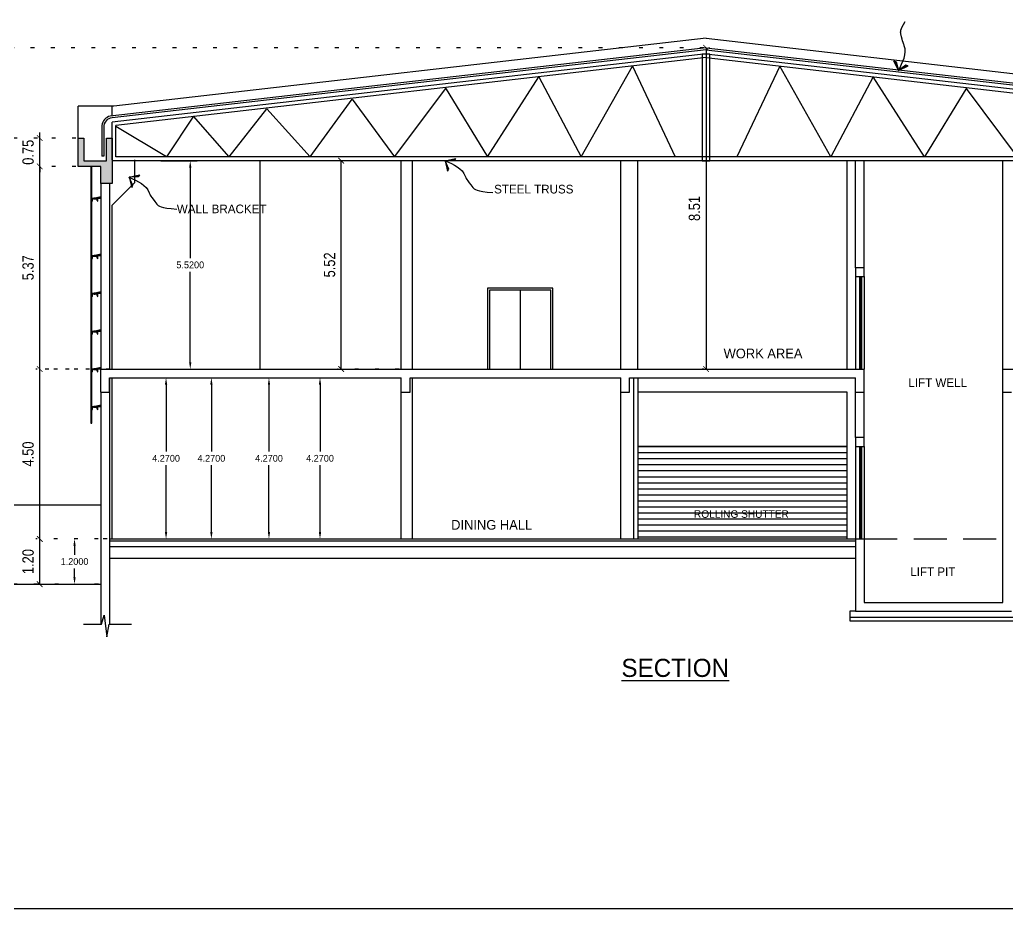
# Model space of a CAD drawing. Header units: metres. Extents: x 1422408 to 2267498, y 3894 to 80428.
# Drawn here: x 2267272.76 to 2267298.93, y 4140.71 to 4164.65 of the extents above; entities that cross this region are included whole.
import ezdxf

# ---------------------------------------------------------------- set-up
doc = ezdxf.new("R2010")
doc.units = ezdxf.units.M
doc.header["$LTSCALE"] = 3.5
doc.header["$MEASUREMENT"] = 0
doc.linetypes.add('DOT2', pattern=[0.125, 0, -0.125])
doc.linetypes.add('HIDDEN', pattern=[0.375, 0.25, -0.125])
doc.layers.get('0').update_dxf_attribs({"linetype": 'CONTINUOUS'})
doc.layers.get('DEFPOINTS').update_dxf_attribs({"linetype": 'CONTINUOUS'})
for name, color, linetype in [('ar', 12, 'CONTINUOUS'), ('BLK_1_FLR_0_AC_ROOM_1', 117, 'CONTINUOUS'), ('BLK_1_FLR_0_REGULAR_ROOM_1', 117, 'CONTINUOUS'), ('BLK_1_FLR_0_REGULAR_ROOM_2', 117, 'CONTINUOUS'), ('BLK_1_FLR_0_REGULAR_ROOM_3', 117, 'CONTINUOUS'), ('BLK_1_FLR_1_REGULAR_ROOM_1', 117, 'CONTINUOUS'), ('BLK_1_HT_OF_BLDG1', 5, 'CONTINUOUS'), ('BLK_1_PLINTH_HEIGHT', 7, 'CONTINUOUS'), ('COL', 2, 'CONTINUOUS'), ('ED', 30, 'CONTINUOUS'), ('ele', 251, 'CONTINUOUS'), ('GD', 12, 'CONTINUOUS'), ('Layer1', 213, 'CONTINUOUS'), ('railing', 14, 'CONTINUOUS'), ('TEXT', 4, 'CONTINUOUS'), ('TITLE', 7, 'CONTINUOUS'), ('WAL', 1, 'CONTINUOUS'), ('WALL', 125, 'CONTINUOUS'), ('WIN', 8, 'CONTINUOUS')]:
    doc.layers.add(name, color=color, linetype=linetype)
doc.styles.add('ID', font='GOTHIC.TTF', dxfattribs={"width": 0.85})
doc.styles.add('S2', font='GOTHIC.TTF')
doc.styles.add('UATEXT', font='GOTHIC.TTF')
doc.styles.add('USA TEXT', font='GOTHIC.TTF')
doc.dimstyles.new('1-100-ED', dxfattribs={"dimtxt": 350, "dimasz": 100, "dimexe": 0.18, "dimexo": 0.0625, "dimgap": 25, "dimtad": 1, "dimdec": 0, "dimzin": 0, "dimdsep": 46, "dimtxsty": 'USA TEXT', "dimblk": 'ARCHTICK', "dimcen": 0.1, "dimclrd": 252, "dimclre": 9, "dimclrt": 3, "dimadec": 0, "dimazin": 0, "dimtfac": 1, "dimtdec": 0, "dimtofl": 0, "dimtmove": 2, "dimatfit": 3, "dimldrblk": 'ARCHTICK', "dimfxl": 0.18, "dimtolj": 1, "dimtzin": 0, "dimarcsym": 0})
doc.dimstyles.new('1-100-ID', dxfattribs={"dimtxt": 0.3, "dimasz": 0.15, "dimexe": 0.1, "dimexo": 0.06, "dimgap": 0.15, "dimtad": 1, "dimzin": 3, "dimdsep": 46, "dimtxsty": 'ID', "dimblk": 'ARCHTICK', "dimcen": 0, "dimclrd": 252, "dimclre": 252, "dimclrt": 3, "dimadec": 0, "dimazin": 0, "dimtfac": 1, "dimtix": 1, "dimtmove": 2, "dimatfit": 3, "dimldrblk": 'OPEN90', "dimfxl": 0, "dimtolj": 1, "dimtzin": 0, "dimarcsym": 0})
doc.dimstyles.get("Standard").update_dxf_attribs({"dimtxt": 0.18, "dimasz": 0.18, "dimexe": 0.18, "dimexo": 0.0625, "dimgap": 0.09, "dimtad": 0, "dimtih": 1, "dimtoh": 1, "dimdec": 4, "dimzin": 0, "dimdsep": 46, "dimtxsty": 'Standard', "dimcen": 0.09, "dimadec": 0, "dimazin": 0, "dimtfac": 1, "dimtdec": 4, "dimtofl": 0, "dimtmove": 0, "dimatfit": 3, "dimfxl": 1, "dimtolj": 1, "dimtzin": 0, "dimarcsym": 0})

# ---------------------------------------------------------------- blocks, each defined once
blk = doc.blocks.new('*D326')
at = {"layer": 'BLK_1_FLR_0_REGULAR_ROOM_1', "color": 0, "lineweight": -2, "transparency": 16777216}
for p, q in [((2267275.859, 4155.166), (2267276.821, 4155.166)), ((2267276.641, 4154.986), (2267276.641, 4153.211)), ((2267276.641, 4151.076), (2267276.641, 4152.851)), ((2267275.859, 4150.896), (2267276.821, 4150.896))]:
    blk.add_line(p, q, dxfattribs=at)
at = {"layer": 'BLK_1_FLR_0_REGULAR_ROOM_1', "color": 0, "transparency": 16777216}
for points in [[(2267276.611, 4154.986), (2267276.671, 4154.986), (2267276.641, 4155.166)], [(2267276.611, 4151.076), (2267276.671, 4151.076), (2267276.641, 4150.896)]]:
    blk.add_solid(points, dxfattribs=at)
at = {"layer": 'DEFPOINTS', "color": 0, "transparency": 16777216}
for p in [(2267275.796, 4155.166), (2267275.796, 4150.896), (2267276.641, 4150.896)]:
    blk.add_point(p, dxfattribs=at)
at = {"layer": 'BLK_1_FLR_0_REGULAR_ROOM_1', "color": 0, "transparency": 16777216, "insert": (2267276.641, 4153.031), "char_height": 0.18, "attachment_point": 5}
blk.add_mtext('\\A1;4.2700', dxfattribs=at)
blk = doc.blocks.new('*D327')
at = {"layer": 'BLK_1_FLR_0_REGULAR_ROOM_2', "color": 0, "lineweight": -2, "transparency": 16777216}
for p, q in [((2267277.059, 4155.166), (2267278.022, 4155.166)), ((2267277.842, 4154.986), (2267277.842, 4153.211)), ((2267277.842, 4151.076), (2267277.842, 4152.851)), ((2267277.059, 4150.896), (2267278.022, 4150.896))]:
    blk.add_line(p, q, dxfattribs=at)
at = {"layer": 'BLK_1_FLR_0_REGULAR_ROOM_2', "color": 0, "transparency": 16777216}
for points in [[(2267277.812, 4154.986), (2267277.872, 4154.986), (2267277.842, 4155.166)], [(2267277.812, 4151.076), (2267277.872, 4151.076), (2267277.842, 4150.896)]]:
    blk.add_solid(points, dxfattribs=at)
at = {"layer": 'DEFPOINTS', "color": 0, "transparency": 16777216}
for p in [(2267276.997, 4155.166), (2267276.997, 4150.896), (2267277.842, 4150.896)]:
    blk.add_point(p, dxfattribs=at)
at = {"layer": 'BLK_1_FLR_0_REGULAR_ROOM_2', "color": 0, "transparency": 16777216, "insert": (2267277.842, 4153.031), "char_height": 0.18, "attachment_point": 5}
blk.add_mtext('\\A1;4.2700', dxfattribs=at)
blk = doc.blocks.new('*D330')
at = {"layer": 'BLK_1_FLR_0_REGULAR_ROOM_3', "color": 0, "lineweight": -2, "ltscale": 400, "transparency": 16777216}
for p, q in [((2267278.586, 4155.166), (2267279.548, 4155.166)), ((2267279.368, 4154.986), (2267279.368, 4153.211)), ((2267279.368, 4151.076), (2267279.368, 4152.851)), ((2267278.586, 4150.896), (2267279.548, 4150.896))]:
    blk.add_line(p, q, dxfattribs=at)
at = {"layer": 'BLK_1_FLR_0_REGULAR_ROOM_3', "color": 0, "ltscale": 400, "transparency": 16777216}
for points in [[(2267279.338, 4154.986), (2267279.398, 4154.986), (2267279.368, 4155.166)], [(2267279.338, 4151.076), (2267279.398, 4151.076), (2267279.368, 4150.896)]]:
    blk.add_solid(points, dxfattribs=at)
at = {"layer": 'DEFPOINTS', "color": 0, "ltscale": 400, "transparency": 16777216}
for p in [(2267278.523, 4155.166), (2267278.523, 4150.896), (2267279.368, 4150.896)]:
    blk.add_point(p, dxfattribs=at)
at = {"layer": 'BLK_1_FLR_0_REGULAR_ROOM_3', "color": 0, "ltscale": 400, "transparency": 16777216, "insert": (2267279.368, 4153.031), "char_height": 0.18, "attachment_point": 5}
blk.add_mtext('\\A1;4.2700', dxfattribs=at)
blk = doc.blocks.new('*D331')
at = {"layer": 'BLK_1_FLR_0_AC_ROOM_1', "color": 0, "lineweight": -2, "transparency": 16777216}
for p, q in [((2267279.938, 4155.166), (2267280.9, 4155.166)), ((2267280.72, 4154.986), (2267280.72, 4153.211)), ((2267280.72, 4151.076), (2267280.72, 4152.851)), ((2267279.938, 4150.896), (2267280.9, 4150.896))]:
    blk.add_line(p, q, dxfattribs=at)
at = {"layer": 'BLK_1_FLR_0_AC_ROOM_1', "color": 0, "transparency": 16777216}
for points in [[(2267280.69, 4154.986), (2267280.75, 4154.986), (2267280.72, 4155.166)], [(2267280.69, 4151.076), (2267280.75, 4151.076), (2267280.72, 4150.896)]]:
    blk.add_solid(points, dxfattribs=at)
at = {"layer": 'DEFPOINTS', "color": 0, "transparency": 16777216}
for p in [(2267279.875, 4155.166), (2267279.875, 4150.896), (2267280.72, 4150.896)]:
    blk.add_point(p, dxfattribs=at)
at = {"layer": 'BLK_1_FLR_0_AC_ROOM_1', "color": 0, "transparency": 16777216, "insert": (2267280.72, 4153.031), "char_height": 0.18, "attachment_point": 5}
blk.add_mtext('\\A1;4.2700', dxfattribs=at)
blk = doc.blocks.new('_ArchTick')
at = {"color": 0, "linetype": 'ByBlock', "const_width": 0.15}
blk.add_lwpolyline([(-0.5, -0.5), (0.5, 0.5)], dxfattribs=at)
blk = doc.blocks.new('*D596')
at = {"layer": 'DEFPOINTS', "color": 0, "transparency": 16777216}
for p in [(2267273.294, 4150.896), (2267274.901, 4150.896), (2267273.852, 4149.696)]:
    blk.add_point(p, dxfattribs=at)
at = {"layer": 'ED', "color": 252, "linetype": 'DOT2', "lineweight": -2, "transparency": 16777216}
for p, q in [((2267274.841, 4150.896), (2267273.194, 4150.896)), ((2267273.792, 4149.696), (2267273.194, 4149.696))]:
    blk.add_line(p, q, dxfattribs=at)
at = {"layer": 'ED', "color": 252, "lineweight": -2, "transparency": 16777216}
blk.add_line((2267273.294, 4149.696), (2267273.294, 4150.896), dxfattribs=at)
at = {"layer": 'ED', "color": 252, "lineweight": -2, "transparency": 16777216, "xscale": 0.15, "yscale": 0.15, "zscale": 0.15}
for p, rotation in [((2267273.294, 4150.896), 90), ((2267273.294, 4149.696), 270)]:
    blk.add_blockref('_ArchTick', p, dxfattribs=dict(at, rotation=rotation))
at = {"layer": 'ED', "color": 3, "transparency": 16777216, "insert": (2267272.986, 4150.296), "char_height": 0.3, "attachment_point": 5, "rotation": 90, "style": 'ID'}
blk.add_mtext('\\A1;1.20', dxfattribs=at)
blk = doc.blocks.new('_Open90')
at = {"color": 0, "linetype": 'ByBlock', "lineweight": -2}
for p, q in [((0, 0), (-1, 0)), ((-0.5, 0.5), (0, 0)), ((0, 0), (-0.5, -0.5))]:
    blk.add_line(p, q, dxfattribs=at)
blk = doc.blocks.new('*D598')
at = {"layer": 'DEFPOINTS', "color": 0, "transparency": 16777216}
for p in [(2267273.294, 4155.396), (2267274.901, 4155.396), (2267274.901, 4150.896)]:
    blk.add_point(p, dxfattribs=at)
at = {"layer": 'ED', "color": 252, "linetype": 'DOT2', "lineweight": -2, "transparency": 16777216}
for p, q in [((2267274.841, 4155.396), (2267273.194, 4155.396)), ((2267274.841, 4150.896), (2267273.194, 4150.896))]:
    blk.add_line(p, q, dxfattribs=at)
at = {"layer": 'ED', "color": 252, "lineweight": -2, "transparency": 16777216}
blk.add_line((2267273.294, 4150.896), (2267273.294, 4155.396), dxfattribs=at)
at = {"layer": 'ED', "color": 252, "lineweight": -2, "transparency": 16777216, "xscale": 0.15, "yscale": 0.15, "zscale": 0.15}
for p, rotation in [((2267273.294, 4155.396), 90), ((2267273.294, 4150.896), 270)]:
    blk.add_blockref('_ArchTick', p, dxfattribs=dict(at, rotation=rotation))
at = {"layer": 'ED', "color": 3, "transparency": 16777216, "insert": (2267272.986, 4153.146), "char_height": 0.3, "attachment_point": 5, "rotation": 90, "style": 'ID'}
blk.add_mtext('\\A1;4.50', dxfattribs=at)
blk = doc.blocks.new('ar')
at = {"layer": 'ar'}
for points in [[(-239, 355), (-350, 356), (0, 0)], [(356, 350), (245, 351), (0, 0)]]:
    blk.add_hatch(color=205, dxfattribs=at).paths.add_polyline_path(points)
at = {"layer": 'ar', "color": 205}
for p, q in [((0, 0), (-350, 356)), ((-350, 356), (-239, 355)), ((-239, 355), (0, 0)), ((245, 351), (0, 0)), ((0, 0), (356, 350)), ((356, 350), (245, 351))]:
    blk.add_line(p, q, dxfattribs=at)
blk = doc.blocks.new('*D629')
at = {"layer": 'DEFPOINTS', "color": 0, "transparency": 16777216}
for p in [(2267281.282, 4160.916), (2267282.875, 4160.916), (2267282.875, 4155.396)]:
    blk.add_point(p, dxfattribs=at)
at = {"layer": 'ED', "color": 252, "linetype": 'DOT2', "lineweight": -2, "transparency": 16777216}
for p, q in [((2267282.815, 4160.916), (2267281.182, 4160.916)), ((2267282.815, 4155.396), (2267281.182, 4155.396))]:
    blk.add_line(p, q, dxfattribs=at)
at = {"layer": 'ED', "color": 252, "lineweight": -2, "transparency": 16777216}
blk.add_line((2267281.282, 4155.396), (2267281.282, 4160.916), dxfattribs=at)
at = {"layer": 'ED', "color": 252, "lineweight": -2, "transparency": 16777216, "xscale": 0.15, "yscale": 0.15, "zscale": 0.15}
for p, rotation in [((2267281.282, 4160.916), 90), ((2267281.282, 4155.396), 270)]:
    blk.add_blockref('_ArchTick', p, dxfattribs=dict(at, rotation=rotation))
at = {"layer": 'ED', "color": 3, "transparency": 16777216, "insert": (2267280.974, 4158.156), "char_height": 0.3, "attachment_point": 5, "rotation": 90, "style": 'ID'}
blk.add_mtext('\\A1;5.52', dxfattribs=at)
blk = doc.blocks.new('*D630')
at = {"layer": 'DEFPOINTS', "color": 0, "transparency": 16777216}
for p in [(2267290.95, 4163.909), (2267290.95, 4155.396), (2267290.951, 4155.396)]:
    blk.add_point(p, dxfattribs=at)
at = {"layer": 'ED', "color": 252, "lineweight": -2, "transparency": 16777216}
blk.add_line((2267290.95, 4163.909), (2267290.95, 4155.396), dxfattribs=at)
at = {"layer": 'ED', "color": 252, "linetype": 'DOT2', "lineweight": -2, "transparency": 16777216}
for p, q in [((2267291.01, 4163.909), (2267291.05, 4163.909)), ((2267290.891, 4155.396), (2267290.85, 4155.396))]:
    blk.add_line(p, q, dxfattribs=at)
at = {"layer": 'ED', "color": 252, "lineweight": -2, "transparency": 16777216, "xscale": 0.15, "yscale": 0.15, "zscale": 0.15}
for p, rotation in [((2267290.95, 4163.909), 90), ((2267290.95, 4155.396), 270)]:
    blk.add_blockref('_ArchTick', p, dxfattribs=dict(at, rotation=rotation))
at = {"layer": 'ED', "color": 3, "transparency": 16777216, "insert": (2267290.642, 4159.652), "char_height": 0.3, "attachment_point": 5, "rotation": 90, "style": 'ID'}
blk.add_mtext('\\A1;8.51', dxfattribs=at)
blk = doc.blocks.new('*D623')
at = {"layer": 'DEFPOINTS', "color": 0, "transparency": 16777216}
for p in [(2267273.294, 4160.766), (2267274.31, 4160.766), (2267275.21, 4155.396)]:
    blk.add_point(p, dxfattribs=at)
at = {"layer": 'ED', "color": 252, "linetype": 'DOT2', "lineweight": -2, "transparency": 16777216}
for p, q in [((2267274.25, 4160.766), (2267273.194, 4160.766)), ((2267275.15, 4155.396), (2267273.194, 4155.396))]:
    blk.add_line(p, q, dxfattribs=at)
at = {"layer": 'ED', "color": 252, "lineweight": -2, "transparency": 16777216}
blk.add_line((2267273.294, 4155.396), (2267273.294, 4160.766), dxfattribs=at)
at = {"layer": 'ED', "color": 252, "lineweight": -2, "transparency": 16777216, "xscale": 0.15, "yscale": 0.15, "zscale": 0.15}
for p, rotation in [((2267273.294, 4160.766), 90), ((2267273.294, 4155.396), 270)]:
    blk.add_blockref('_ArchTick', p, dxfattribs=dict(at, rotation=rotation))
at = {"layer": 'ED', "color": 3, "transparency": 16777216, "insert": (2267272.986, 4158.081), "char_height": 0.3, "attachment_point": 5, "rotation": 90, "style": 'ID'}
blk.add_mtext('\\A1;5.37', dxfattribs=at)
blk = doc.blocks.new('*D624')
at = {"layer": 'DEFPOINTS', "color": 0, "transparency": 16777216}
for p in [(2267273.294, 4161.516), (2267274.31, 4161.516), (2267274.31, 4160.766)]:
    blk.add_point(p, dxfattribs=at)
at = {"layer": 'ED', "color": 252, "lineweight": -2, "transparency": 16777216}
for p, q in [((2267273.294, 4161.516), (2267273.294, 4161.666)), ((2267273.294, 4160.766), (2267273.294, 4161.516)), ((2267273.294, 4160.766), (2267273.294, 4160.616))]:
    blk.add_line(p, q, dxfattribs=at)
at = {"layer": 'ED', "color": 252, "linetype": 'DOT2', "lineweight": -2, "transparency": 16777216}
for p, q in [((2267274.25, 4161.516), (2267273.194, 4161.516)), ((2267274.25, 4160.766), (2267273.194, 4160.766))]:
    blk.add_line(p, q, dxfattribs=at)
at = {"layer": 'ED', "color": 252, "lineweight": -2, "transparency": 16777216, "xscale": 0.15, "yscale": 0.15, "zscale": 0.15}
for p, rotation in [((2267273.294, 4161.516), 270), ((2267273.294, 4160.766), 90)]:
    blk.add_blockref('_ArchTick', p, dxfattribs=dict(at, rotation=rotation))
at = {"layer": 'ED', "color": 3, "transparency": 16777216, "insert": (2267272.986, 4161.141), "char_height": 0.3, "attachment_point": 5, "rotation": 90, "style": 'ID'}
blk.add_mtext('\\A1;0.75', dxfattribs=at)
blk = doc.blocks.new('*D625')
at = {"layer": 'DEFPOINTS', "color": 0, "transparency": 16777216}
for p in [(2267272.133, 4161.516), (2267273.294, 4161.516), (2267273.294, 4149.696)]:
    blk.add_point(p, dxfattribs=at)
at = {"layer": 'ED', "color": 252, "linetype": 'DOT2', "lineweight": -2, "transparency": 16777216}
for p, q in [((2267273.234, 4161.516), (2267272.033, 4161.516)), ((2267273.234, 4149.696), (2267272.033, 4149.696))]:
    blk.add_line(p, q, dxfattribs=at)
at = {"layer": 'ED', "color": 252, "lineweight": -2, "transparency": 16777216}
blk.add_line((2267272.133, 4149.696), (2267272.133, 4161.516), dxfattribs=at)
at = {"layer": 'ED', "color": 252, "lineweight": -2, "transparency": 16777216, "xscale": 0.15, "yscale": 0.15, "zscale": 0.15}
for p, rotation in [((2267272.133, 4161.516), 90), ((2267272.133, 4149.696), 270)]:
    blk.add_blockref('_ArchTick', p, dxfattribs=dict(at, rotation=rotation))
at = {"layer": 'ED', "color": 3, "transparency": 16777216, "insert": (2267271.825, 4155.606), "char_height": 0.3, "attachment_point": 5, "rotation": 90, "style": 'ID'}
blk.add_mtext('\\A1;11.82', dxfattribs=at)
blk = doc.blocks.new('*D639')
at = {"layer": 'DEFPOINTS', "color": 0, "transparency": 16777216}
for p in [(2267270.868, 4163.909), (2267290.95, 4163.909), (2267272.133, 4149.696)]:
    blk.add_point(p, dxfattribs=at)
at = {"layer": 'ED', "color": 252, "linetype": 'DOT2', "lineweight": -2, "transparency": 16777216}
for p, q in [((2267290.89, 4163.909), (2267270.768, 4163.909)), ((2267272.073, 4149.696), (2267270.768, 4149.696))]:
    blk.add_line(p, q, dxfattribs=at)
at = {"layer": 'ED', "color": 252, "lineweight": -2, "transparency": 16777216}
blk.add_line((2267270.868, 4149.696), (2267270.868, 4163.909), dxfattribs=at)
at = {"layer": 'ED', "color": 252, "lineweight": -2, "transparency": 16777216, "xscale": 0.15, "yscale": 0.15, "zscale": 0.15}
for p, rotation in [((2267270.868, 4163.909), 90), ((2267270.868, 4149.696), 270)]:
    blk.add_blockref('_ArchTick', p, dxfattribs=dict(at, rotation=rotation))
at = {"layer": 'ED', "color": 3, "transparency": 16777216, "insert": (2267270.562, 4156.802), "char_height": 0.3, "attachment_point": 5, "rotation": 90, "style": 'ID'}
blk.add_mtext('\\A1;14.21', dxfattribs=at)
blk = doc.blocks.new('*D640')
at = {"layer": 'BLK_1_HT_OF_BLDG1', "color": 0, "linetype": 'DOT2', "lineweight": -2, "ltscale": 400, "transparency": 16777216}
for p, q in [((2267290.887, 4163.909), (2267269.692, 4163.909)), ((2267274.847, 4149.696), (2267269.692, 4149.696))]:
    blk.add_line(p, q, dxfattribs=at)
at = {"layer": 'BLK_1_HT_OF_BLDG1', "color": 0, "linetype": 'Continuous', "lineweight": -2, "ltscale": 400, "transparency": 16777216}
for p, q in [((2267269.872, 4163.729), (2267269.872, 4156.982)), ((2267269.872, 4149.876), (2267269.872, 4156.622))]:
    blk.add_line(p, q, dxfattribs=at)
at = {"layer": 'BLK_1_HT_OF_BLDG1', "color": 0, "ltscale": 400, "transparency": 16777216}
for points in [[(2267269.842, 4163.729), (2267269.902, 4163.729), (2267269.872, 4163.909)], [(2267269.842, 4149.876), (2267269.902, 4149.876), (2267269.872, 4149.696)]]:
    blk.add_solid(points, dxfattribs=at)
at = {"layer": 'DEFPOINTS', "color": 0, "ltscale": 400, "transparency": 16777216}
for p in [(2267269.872, 4163.909), (2267290.95, 4163.909), (2267274.91, 4149.696)]:
    blk.add_point(p, dxfattribs=at)
at = {"layer": 'BLK_1_HT_OF_BLDG1', "color": 0, "ltscale": 400, "transparency": 16777216, "insert": (2267269.872, 4156.802), "char_height": 0.18, "attachment_point": 5}
blk.add_mtext('\\A1;14.2128', dxfattribs=at)
blk = doc.blocks.new('*D641')
at = {"layer": 'BLK_1_PLINTH_HEIGHT', "color": 0, "linetype": 'DOT2', "lineweight": -2, "ltscale": 400, "transparency": 16777216}
for p, q in [((2267275.077, 4150.896), (2267274.036, 4150.896)), ((2267274.847, 4149.696), (2267274.036, 4149.696))]:
    blk.add_line(p, q, dxfattribs=at)
at = {"layer": 'BLK_1_PLINTH_HEIGHT', "color": 0, "linetype": 'Continuous', "lineweight": -2, "ltscale": 400, "transparency": 16777216}
for p, q in [((2267274.216, 4150.716), (2267274.216, 4150.476)), ((2267274.216, 4149.876), (2267274.216, 4150.116))]:
    blk.add_line(p, q, dxfattribs=at)
at = {"layer": 'BLK_1_PLINTH_HEIGHT', "color": 0, "ltscale": 400, "transparency": 16777216}
for points in [[(2267274.186, 4150.716), (2267274.246, 4150.716), (2267274.216, 4150.896)], [(2267274.186, 4149.876), (2267274.246, 4149.876), (2267274.216, 4149.696)]]:
    blk.add_solid(points, dxfattribs=at)
at = {"layer": 'DEFPOINTS', "color": 0, "ltscale": 400, "transparency": 16777216}
for p in [(2267274.216, 4150.896), (2267275.14, 4150.896), (2267274.91, 4149.696)]:
    blk.add_point(p, dxfattribs=at)
at = {"layer": 'BLK_1_PLINTH_HEIGHT', "color": 0, "ltscale": 400, "transparency": 16777216, "insert": (2267274.216, 4150.296), "char_height": 0.18, "attachment_point": 5}
blk.add_mtext('\\A1;1.2000', dxfattribs=at)
blk = doc.blocks.new('*D652')
at = {"layer": 'BLK_1_FLR_1_REGULAR_ROOM_1', "color": 0, "lineweight": -2, "transparency": 16777216}
for p, q in [((2267276.5, 4160.916), (2267277.462, 4160.916)), ((2267277.282, 4160.736), (2267277.282, 4158.336)), ((2267277.282, 4155.576), (2267277.282, 4157.976)), ((2267276.5, 4155.396), (2267277.462, 4155.396))]:
    blk.add_line(p, q, dxfattribs=at)
at = {"layer": 'BLK_1_FLR_1_REGULAR_ROOM_1', "color": 0, "transparency": 16777216}
for points in [[(2267277.252, 4160.736), (2267277.312, 4160.736), (2267277.282, 4160.916)], [(2267277.252, 4155.576), (2267277.312, 4155.576), (2267277.282, 4155.396)]]:
    blk.add_solid(points, dxfattribs=at)
at = {"layer": 'DEFPOINTS', "color": 0, "transparency": 16777216}
for p in [(2267276.438, 4160.916), (2267276.438, 4155.396), (2267277.282, 4155.396)]:
    blk.add_point(p, dxfattribs=at)
at = {"layer": 'BLK_1_FLR_1_REGULAR_ROOM_1', "color": 0, "transparency": 16777216, "insert": (2267277.282, 4158.156), "char_height": 0.18, "attachment_point": 5}
blk.add_mtext('\\A1;5.5200', dxfattribs=at)

msp = doc.modelspace()

# ---------------------------------------------------------------- hatches: boundary and pattern name
for points in [[(2267274.7458, 4159.89843), (2267274.74557, 4159.92841), (2267274.76357, 4159.92841), (2267274.7638, 4159.89843)], [(2267274.7458, 4158.37843), (2267274.74557, 4158.40841), (2267274.76357, 4158.40841), (2267274.7638, 4158.37843)], [(2267274.7458, 4157.37843), (2267274.74557, 4157.40841), (2267274.76357, 4157.40841), (2267274.7638, 4157.37843)], [(2267274.7458, 4156.37843), (2267274.74557, 4156.40841), (2267274.76357, 4156.40841), (2267274.7638, 4156.37843)], [(2267274.7458, 4155.37843), (2267274.74557, 4155.40841), (2267274.76357, 4155.40841), (2267274.7638, 4155.37843)], [(2267274.7458, 4154.37843), (2267274.74557, 4154.40841), (2267274.76357, 4154.40841), (2267274.7638, 4154.37843)]]:
    msp.add_hatch(color=3).paths.add_polyline_path(points)
at = {"layer": 'ED'}
msp.add_hatch(color=254, dxfattribs=at).paths.add_polyline_path([(2267275.20977, 4160.91592), (2267275.20977, 4161.51592), (2267275.05977, 4161.51592), (2267275.05977, 4160.91592), (2267274.45977, 4160.91592), (2267274.45977, 4161.51592), (2267274.30977, 4161.51592), (2267274.30977, 4160.76592), (2267274.90977, 4160.76592), (2267274.90977, 4160.31592), (2267275.20977, 4160.31592), (2267275.20977, 4160.5584)])
h = msp.add_hatch(dxfattribs=at)
h.set_pattern_fill('ANSI31', color=250, scale=1.277778, angle=135, style=0)
h.set_pattern_definition([(180, (2210582.76777, 21349.19814), (0, -0.1597222222), [])])
h.paths.add_polyline_path([(2267294.68977, 4153.34925), (2267289.13977, 4153.34925), (2267289.13977, 4150.89592), (2267294.68977, 4150.89592)])

# ---------------------------------------------------------------- linework, layer by layer
at = {"color": 4}
for p, q in [((2267274.67977, 4159.91592), (2267274.90977, 4159.96781)), ((2267274.90977, 4159.91592), (2267274.67977, 4159.91592)), ((2267274.72465, 4159.92092), (2267274.90477, 4159.96155)), ((2267274.90477, 4159.92092), (2267274.72465, 4159.92092)), ((2267274.7459, 4159.89195), (2267274.74552, 4159.93463)), ((2267274.76392, 4159.89041), (2267274.7635, 4159.93667)), ((2267274.90477, 4159.96155), (2267274.90477, 4159.92092)), ((2267274.90977, 4159.96781), (2267274.90977, 4159.91592)), ((2267274.67977, 4158.39592), (2267274.90977, 4158.44781)), ((2267274.72465, 4158.40092), (2267274.90477, 4158.44155)), ((2267274.90477, 4158.40092), (2267274.72465, 4158.40092)), ((2267274.7459, 4158.37195), (2267274.74552, 4158.41463)), ((2267274.76392, 4158.37041), (2267274.7635, 4158.41667)), ((2267274.90477, 4158.44155), (2267274.90477, 4158.40092)), ((2267274.90977, 4158.44781), (2267274.90977, 4158.39592)), ((2267274.90977, 4158.39592), (2267274.67977, 4158.39592)), ((2267274.67977, 4157.39592), (2267274.90977, 4157.44781)), ((2267274.90977, 4157.39592), (2267274.67977, 4157.39592)), ((2267274.72465, 4157.40092), (2267274.90477, 4157.44155)), ((2267274.90477, 4157.40092), (2267274.72465, 4157.40092)), ((2267274.7459, 4157.37195), (2267274.74552, 4157.41463)), ((2267274.76392, 4157.37041), (2267274.7635, 4157.41667)), ((2267274.90477, 4157.44155), (2267274.90477, 4157.40092)), ((2267274.90977, 4157.44781), (2267274.90977, 4157.39592)), ((2267274.67977, 4156.39592), (2267274.90977, 4156.44781)), ((2267274.90977, 4156.39592), (2267274.67977, 4156.39592)), ((2267274.72465, 4156.40092), (2267274.90477, 4156.44155)), ((2267274.90477, 4156.40092), (2267274.72465, 4156.40092)), ((2267274.7459, 4156.37195), (2267274.74552, 4156.41463)), ((2267274.76392, 4156.37041), (2267274.7635, 4156.41667)), ((2267274.90477, 4156.44155), (2267274.90477, 4156.40092)), ((2267274.90977, 4156.44781), (2267274.90977, 4156.39592)), ((2267274.67977, 4155.39592), (2267274.90977, 4155.44781)), ((2267274.90977, 4155.39592), (2267274.67977, 4155.39592)), ((2267274.72465, 4155.40092), (2267274.90477, 4155.44155)), ((2267274.90477, 4155.40092), (2267274.72465, 4155.40092)), ((2267274.7459, 4155.37195), (2267274.74552, 4155.41463)), ((2267274.76392, 4155.37041), (2267274.7635, 4155.41667)), ((2267274.90477, 4155.44155), (2267274.90477, 4155.40092)), ((2267274.90977, 4155.44781), (2267274.90977, 4155.39592)), ((2267274.67977, 4154.39592), (2267274.90977, 4154.44781)), ((2267274.90977, 4154.39592), (2267274.67977, 4154.39592)), ((2267274.72465, 4154.40092), (2267274.90477, 4154.44155)), ((2267274.90477, 4154.40092), (2267274.72465, 4154.40092)), ((2267274.7459, 4154.37195), (2267274.74552, 4154.41463)), ((2267274.76392, 4154.37041), (2267274.7635, 4154.41667)), ((2267274.90477, 4154.44155), (2267274.90477, 4154.40092)), ((2267274.90977, 4154.44781), (2267274.90977, 4154.39592))]:
    msp.add_line(p, q, dxfattribs=at)
at = {"color": 1}
for p, q in [((2267274.75495, 4159.88721), (2267274.75446, 4159.94135)), ((2267274.75495, 4158.36721), (2267274.75446, 4158.42135)), ((2267274.75495, 4157.36721), (2267274.75446, 4157.42135)), ((2267274.75495, 4156.36721), (2267274.75446, 4156.42135)), ((2267274.75495, 4155.36721), (2267274.75446, 4155.42135)), ((2267274.75495, 4154.36721), (2267274.75446, 4154.42135))]:
    msp.add_line(p, q, dxfattribs=at)
at = {"color": 4}
msp.add_lwpolyline([(2267274.64449, 4160.76592), (2267274.64449, 4153.96259), (2267274.67449, 4153.96259), (2267274.67449, 4160.76592)], dxfattribs=at)
at = {"color": 3}
for points in [[(2267274.7458, 4159.89843), (2267274.74557, 4159.92841), (2267274.76357, 4159.92841), (2267274.7638, 4159.89843)], [(2267274.7458, 4158.37843), (2267274.74557, 4158.40841), (2267274.76357, 4158.40841), (2267274.7638, 4158.37843)], [(2267274.7458, 4157.37843), (2267274.74557, 4157.40841), (2267274.76357, 4157.40841), (2267274.7638, 4157.37843)], [(2267274.7458, 4156.37843), (2267274.74557, 4156.40841), (2267274.76357, 4156.40841), (2267274.7638, 4156.37843)], [(2267274.7458, 4155.37843), (2267274.74557, 4155.40841), (2267274.76357, 4155.40841), (2267274.7638, 4155.37843)], [(2267274.7458, 4154.37843), (2267274.74557, 4154.40841), (2267274.76357, 4154.40841), (2267274.7638, 4154.37843)]]:
    msp.add_lwpolyline(points, close=True, dxfattribs=at)
at = {"layer": 'COL'}
for p, q in [((2267274.30977, 4160.76592), (2267274.30977, 4161.51592)), ((2267274.30977, 4161.51592), (2267274.45977, 4161.51592)), ((2267274.45977, 4161.51592), (2267274.45977, 4160.91592)), ((2267275.05977, 4160.91592), (2267275.05977, 4161.51592)), ((2267275.05977, 4161.51592), (2267275.20977, 4161.51592)), ((2267275.20977, 4161.51592), (2267275.20977, 4160.5584)), ((2267274.90977, 4160.76592), (2267274.30977, 4160.76592)), ((2267274.30977, 4160.76592), (2267274.30977, 4160.76592)), ((2267274.45977, 4160.91592), (2267275.05977, 4160.91592)), ((2267274.45977, 4160.76592), (2267274.45977, 4160.7655)), ((2267274.90977, 4160.31592), (2267274.90977, 4160.76592)), ((2267274.90977, 4160.31592), (2267274.90977, 4160.76592)), ((2267275.20977, 4160.91592), (2267275.20977, 4160.31592)), ((2267275.20977, 4160.31592), (2267274.90977, 4160.31592)), ((2267275.20977, 4160.31592), (2267274.90977, 4160.31592)), ((2267274.90977, 4155.39592), (2267295.13977, 4155.39592)), ((2267274.90977, 4154.78259), (2267274.90977, 4155.39592)), ((2267295.13977, 4154.78259), (2267295.13977, 4155.39592)), ((2267298.81431, 4155.39592), (2267320.43977, 4155.39592)), ((2267298.81431, 4154.78259), (2267298.81431, 4155.39592)), ((2267275.13977, 4155.16592), (2267282.87477, 4155.16592)), ((2267275.13977, 4154.78259), (2267275.13977, 4155.16592)), ((2267282.87477, 4154.78259), (2267282.87477, 4155.16592)), ((2267283.10477, 4155.16592), (2267288.68977, 4155.16592)), ((2267283.10477, 4154.78259), (2267283.10477, 4155.16592)), ((2267288.68977, 4154.78259), (2267288.68977, 4155.16592)), ((2267288.91977, 4155.16592), (2267294.90977, 4155.16592)), ((2267288.91977, 4154.78259), (2267288.91977, 4155.16592)), ((2267294.90977, 4154.78259), (2267294.90977, 4155.16592)), ((2267274.90977, 4154.78259), (2267275.13977, 4154.78259)), ((2267282.87477, 4154.78259), (2267283.10477, 4154.78259)), ((2267288.68977, 4154.78259), (2267288.91977, 4154.78259)), ((2267294.90977, 4154.78259), (2267295.13977, 4154.78259)), ((2267298.81431, 4154.78259), (2267299.04431, 4154.78259))]:
    msp.add_line(p, q, dxfattribs=at)
for points in [[(2267294.90977, 4157.84925), (2267295.13977, 4157.84925), (2267295.13977, 4158.07925), (2267294.90977, 4158.07925)], [(2267294.90977, 4153.34925), (2267295.13977, 4153.34925), (2267295.13977, 4153.57925), (2267294.90977, 4153.57925)]]:
    msp.add_lwpolyline(points, close=True, dxfattribs=at)
at = {"layer": 'ED', "color": 252}
msp.add_line((2267294.68977, 4153.34925), (2267289.13977, 4153.34925), dxfattribs=at)
at = {"layer": 'ele'}
for p, q in [((2267282.87477, 4155.39592), (2267282.87477, 4160.91592)), ((2267283.17477, 4155.39592), (2267283.17477, 4160.91592)), ((2267288.68977, 4155.39592), (2267288.68977, 4160.91592)), ((2267289.13977, 4155.39592), (2267289.13977, 4160.91592)), ((2267294.68977, 4155.39592), (2267294.68977, 4160.91592)), ((2267294.90977, 4157.84925), (2267294.90977, 4155.39592)), ((2267295.01199, 4157.84925), (2267295.01199, 4155.39592)), ((2267295.03754, 4157.84925), (2267295.03754, 4155.39592)), ((2267295.0631, 4157.84925), (2267295.0631, 4155.39592)), ((2267295.13977, 4157.84925), (2267295.13977, 4155.39592)), ((2267286.02477, 4157.49147), (2267286.02477, 4155.39592)), ((2267283.17477, 4150.89592), (2267283.17477, 4155.16592)), ((2267282.87477, 4150.89592), (2267282.87477, 4154.78259)), ((2267288.68977, 4150.89592), (2267288.68977, 4154.78259)), ((2267294.68977, 4154.78259), (2267289.13977, 4154.78259)), ((2267294.68977, 4150.89592), (2267294.68977, 4154.78259)), ((2267294.90977, 4153.34925), (2267294.90977, 4150.89592)), ((2267295.01199, 4153.34925), (2267295.01199, 4150.89592)), ((2267295.03754, 4153.34925), (2267295.03754, 4150.89592)), ((2267295.0631, 4153.34925), (2267295.0631, 4150.89592)), ((2267295.13977, 4153.34925), (2267295.13977, 4150.89592))]:
    msp.add_line(p, q, dxfattribs=at)
at = {"layer": 'ele', "linetype": 'HIDDEN'}
msp.add_line((2267295.13977, 4150.89592), (2267298.81431, 4150.89592), dxfattribs=at)
at = {"layer": 'ele'}
for points in [[(2267286.8881, 4155.39592), (2267286.8881, 4157.54259), (2267285.16143, 4157.54259), (2267285.16143, 4155.39592)], [(2267286.83699, 4155.39592), (2267286.83699, 4157.49147), (2267285.21254, 4157.49147), (2267285.21254, 4155.39592)]]:
    msp.add_lwpolyline(points, dxfattribs=at)
at = {"layer": 'GD'}
for points in [[(2267296.05095, 4163.30826), (2267296.1625, 4163.52913), (2267296.29785, 4163.79711), (2267296.15708, 4164.06053), (2267296.08728, 4164.38445), (2267296.22735, 4164.60418)], [(2267284.03728, 4160.91592), (2267284.26385, 4160.81645), (2267284.53874, 4160.69577), (2267284.59768, 4160.40297), (2267284.85278, 4160.10863), (2267285.29672, 4160.0727)], [(2267275.6657, 4160.477), (2267275.89227, 4160.37753), (2267276.16716, 4160.25685), (2267276.2261, 4159.96405), (2267276.4812, 4159.66971), (2267276.92514, 4159.63379)]]:
    msp.add_open_spline(points, degree=3, knots=[0, 0, 0, 0, 670.24799794, 813.20377358, 843.26875362, 843.26875362, 843.26875362, 843.26875362], dxfattribs=at)
at = {"layer": 'Layer1', "color": 3}
for p, q in [((2267274.67977, 4159.84092), (2267274.67977, 4159.91592)), ((2267274.69501, 4159.86574), (2267274.69501, 4159.89718)), ((2267274.80827, 4159.90343), (2267274.70126, 4159.90343)), ((2267274.7173, 4159.89843), (2267274.71725, 4159.90343)), ((2267274.7923, 4159.89843), (2267274.7173, 4159.89843)), ((2267274.7923, 4159.89843), (2267274.79226, 4159.90343)), ((2267274.81452, 4159.86574), (2267274.81452, 4159.89718)), ((2267274.82977, 4159.84092), (2267274.82977, 4159.91592)), ((2267274.67977, 4158.32092), (2267274.67977, 4158.39592)), ((2267274.69501, 4158.34574), (2267274.69501, 4158.37718)), ((2267274.80827, 4158.38343), (2267274.70126, 4158.38343)), ((2267274.7173, 4158.37843), (2267274.71725, 4158.38343)), ((2267274.7923, 4158.37843), (2267274.7173, 4158.37843)), ((2267274.7923, 4158.37843), (2267274.79226, 4158.38343)), ((2267274.81452, 4158.34574), (2267274.81452, 4158.37718)), ((2267274.82977, 4158.32092), (2267274.82977, 4158.39592)), ((2267274.67977, 4157.32092), (2267274.67977, 4157.39592)), ((2267274.69501, 4157.34574), (2267274.69501, 4157.37718)), ((2267274.80827, 4157.38343), (2267274.70126, 4157.38343)), ((2267274.7173, 4157.37843), (2267274.71725, 4157.38343)), ((2267274.7923, 4157.37843), (2267274.7173, 4157.37843)), ((2267274.7923, 4157.37843), (2267274.79226, 4157.38343)), ((2267274.81452, 4157.34574), (2267274.81452, 4157.37718)), ((2267274.82977, 4157.32092), (2267274.82977, 4157.39592)), ((2267274.67977, 4156.32092), (2267274.67977, 4156.39592)), ((2267274.69501, 4156.34574), (2267274.69501, 4156.37718)), ((2267274.80827, 4156.38343), (2267274.70126, 4156.38343)), ((2267274.7173, 4156.37843), (2267274.71725, 4156.38343)), ((2267274.7923, 4156.37843), (2267274.7173, 4156.37843)), ((2267274.7923, 4156.37843), (2267274.79226, 4156.38343)), ((2267274.81452, 4156.34574), (2267274.81452, 4156.37718)), ((2267274.82977, 4156.32092), (2267274.82977, 4156.39592)), ((2267274.67977, 4155.32092), (2267274.67977, 4155.39592)), ((2267274.69501, 4155.34574), (2267274.69501, 4155.37718)), ((2267274.80827, 4155.38343), (2267274.70126, 4155.38343)), ((2267274.7173, 4155.37843), (2267274.71725, 4155.38343)), ((2267274.7923, 4155.37843), (2267274.7173, 4155.37843)), ((2267274.7923, 4155.37843), (2267274.79226, 4155.38343)), ((2267274.81452, 4155.34574), (2267274.81452, 4155.37718)), ((2267274.82977, 4155.32092), (2267274.82977, 4155.39592)), ((2267274.67977, 4154.32092), (2267274.67977, 4154.39592)), ((2267274.69501, 4154.34574), (2267274.69501, 4154.37718)), ((2267274.80827, 4154.38343), (2267274.70126, 4154.38343)), ((2267274.7173, 4154.37843), (2267274.71725, 4154.38343)), ((2267274.7923, 4154.37843), (2267274.7173, 4154.37843)), ((2267274.7923, 4154.37843), (2267274.79226, 4154.38343)), ((2267274.81452, 4154.34574), (2267274.81452, 4154.37718)), ((2267274.82977, 4154.32092), (2267274.82977, 4154.39592))]:
    msp.add_line(p, q, dxfattribs=at)
for centre, radius, start, end in [((2267274.66252, 4159.86861), 0.03262, 301.919344, 354.958588), ((2267274.70126, 4159.89718), 0.00625, 90, 180), ((2267274.80827, 4159.89718), 0.00625, 0, 90), ((2267274.84701, 4159.86861), 0.03262, 185.041412, 238.080656), ((2267274.66252, 4158.34861), 0.03262, 301.919344, 354.958588), ((2267274.70126, 4158.37718), 0.00625, 90, 180), ((2267274.80827, 4158.37718), 0.00625, 0, 90), ((2267274.84701, 4158.34861), 0.03262, 185.041412, 238.080656), ((2267274.70126, 4157.37718), 0.00625, 90, 180), ((2267274.80827, 4157.37718), 0.00625, 0, 90), ((2267274.66252, 4157.34861), 0.03262, 301.919344, 354.958588), ((2267274.84701, 4157.34861), 0.03262, 185.041412, 238.080656), ((2267274.66252, 4156.34861), 0.03262, 301.919344, 354.958588), ((2267274.70126, 4156.37718), 0.00625, 90, 180), ((2267274.80827, 4156.37718), 0.00625, 0, 90), ((2267274.84701, 4156.34861), 0.03262, 185.041412, 238.080656), ((2267274.66252, 4155.34861), 0.03262, 301.919344, 354.958588), ((2267274.70126, 4155.37718), 0.00625, 90, 180), ((2267274.80827, 4155.37718), 0.00625, 0, 90), ((2267274.84701, 4155.34861), 0.03262, 185.041412, 238.080656), ((2267274.66252, 4154.34861), 0.03262, 301.919344, 354.958588), ((2267274.70126, 4154.37718), 0.00625, 90, 180), ((2267274.80827, 4154.37718), 0.00625, 0, 90), ((2267274.84701, 4154.34861), 0.03262, 185.041412, 238.080656)]:
    msp.add_arc(centre, radius, start, end, dxfattribs=at)
at = {"layer": 'railing'}
msp.add_line((2267268.82061, 4151.79592), (2267274.90983, 4151.79592), dxfattribs=at)
at = {"layer": 'WAL', "linetype": 'Continuous', "ltscale": 0.25}
msp.add_lwpolyline([(2267339.20448, 4141.10864), (2267339.20448, 4195.64624), (2267262.05941, 4195.64624), (2267262.05941, 4141.10864)], close=True, dxfattribs=at)
at = {"layer": 'WALL', "color": 252}
for p, q in [((2267290.94977, 4164.16036), (2267275.25571, 4162.36328)), ((2267290.94977, 4164.16036), (2267320.10716, 4160.82164)), ((2267290.94977, 4163.90872), (2267275.15955, 4162.10064)), ((2267290.94977, 4163.90872), (2267320.20327, 4160.55901)), ((2267290.94977, 4163.85841), (2267275.20977, 4162.05607)), ((2267290.94977, 4163.85841), (2267320.15347, 4160.51438)), ((2267274.30977, 4161.51592), (2267274.30977, 4162.36328)), ((2267275.25571, 4162.36328), (2267274.30977, 4162.36328)), ((2267275.20977, 4162.10639), (2267275.20977, 4162.36328)), ((2267274.93802, 4161.8523), (2267274.93802, 4161.04087)), ((2267274.98802, 4161.80767), (2267274.98802, 4161.04087)), ((2267274.98802, 4161.04087), (2267274.93802, 4161.04087)), ((2267275.80977, 4160.34092), (2267275.80977, 4160.94092)), ((2267279.13475, 4155.39592), (2267279.13475, 4160.91592)), ((2267275.20977, 4159.74092), (2267275.80977, 4160.34092)), ((2267275.20977, 4155.39592), (2267275.20977, 4159.74092)), ((2267275.20977, 4150.89592), (2267275.20977, 4155.16592))]:
    msp.add_line(p, q, dxfattribs=at)
at = {"layer": 'WALL', "color": 56}
for p, q in [((2267290.94977, 4163.75317), (2267275.20977, 4161.94092)), ((2267290.94977, 4163.65251), (2267275.30977, 4161.85177)), ((2267290.94977, 4163.75317), (2267320.13977, 4160.39233)), ((2267290.94977, 4163.65251), (2267320.03977, 4160.30318)), ((2267275.20977, 4160.94092), (2267275.20977, 4161.94092)), ((2267275.30977, 4161.01592), (2267275.30977, 4161.85177)), ((2267306.58977, 4161.01592), (2267275.30977, 4161.01592)), ((2267306.68977, 4160.91592), (2267275.20977, 4160.91592))]:
    msp.add_line(p, q, dxfattribs=at)
at = {"layer": 'WALL'}
for p, q in [((2267294.90977, 4158.07925), (2267294.90977, 4160.91592)), ((2267295.13977, 4158.07925), (2267295.13977, 4160.91592)), ((2267298.81431, 4155.39592), (2267298.81431, 4160.91592)), ((2267274.90977, 4160.31592), (2267274.90977, 4155.39592)), ((2267275.13983, 4160.31592), (2267275.13983, 4155.39592)), ((2267275.13983, 4155.16592), (2267275.13983, 4148.63424)), ((2267289.02477, 4155.16592), (2267289.02477, 4150.89592)), ((2267289.13977, 4155.16592), (2267289.13977, 4150.89592)), ((2267274.90977, 4154.78259), (2267274.90977, 4148.6405)), ((2267294.90977, 4153.57925), (2267294.90977, 4154.78259)), ((2267295.13977, 4153.57925), (2267295.13977, 4154.78259)), ((2267298.81431, 4150.89592), (2267298.81431, 4154.78259)), ((2267294.90977, 4150.89592), (2267294.90977, 4148.97925)), ((2267294.90977, 4150.89592), (2267295.13977, 4150.89592)), ((2267295.13977, 4150.89592), (2267295.13977, 4149.20925)), ((2267298.81431, 4149.20925), (2267298.81431, 4150.89592)), ((2267295.13977, 4149.20925), (2267298.81431, 4149.20925)), ((2267294.75643, 4148.97925), (2267294.75643, 4148.7237)), ((2267294.90977, 4148.97925), (2267294.75643, 4148.97925)), ((2267294.75643, 4148.82592), (2267299.19764, 4148.82592)), ((2267294.75643, 4148.7237), (2267299.19764, 4148.7237)), ((2267294.90977, 4148.97925), (2267299.04431, 4148.97925))]:
    msp.add_line(p, q, dxfattribs=at)
at = {"layer": 'WALL', "color": 2}
for p, q in [((2267274.90983, 4151.86425), (2267274.90983, 4148.6405)), ((2267275.13983, 4150.89592), (2267294.90977, 4150.89592)), ((2267275.13983, 4150.84481), (2267294.90977, 4150.84481)), ((2267275.13983, 4150.69147), (2267294.90977, 4150.69147)), ((2267275.13983, 4150.38481), (2267294.90977, 4150.38481)), ((2267264.95997, 4149.69592), (2267274.90983, 4149.69592)), ((2267274.93475, 4148.6405), (2267274.99937, 4148.87277)), ((2267274.99937, 4148.87277), (2267275.07388, 4148.30239)), ((2267274.45345, 4148.6405), (2267274.93475, 4148.6405)), ((2267275.07388, 4148.30239), (2267275.12977, 4148.63424)), ((2267275.12977, 4148.63424), (2267275.72108, 4148.63424))]:
    msp.add_line(p, q, dxfattribs=at)
at = {"layer": 'WALL', "color": 3}
msp.add_lwpolyline([(2267291.05173, 4163.7405), (2267290.8478, 4163.7405), (2267290.8478, 4160.91592), (2267291.05173, 4160.91592)], close=True, dxfattribs=at)
at = {"layer": 'WALL', "color": 252}
for radius, start, end in [(0.3033, 104.95256, 171.543191), (0.25, 96.489814, 180)]:
    msp.add_arc((2267275.23802, 4161.80767), radius, start, end, dxfattribs=at)
at = {"layer": 'WIN'}
for p, q in [((2267287.64217, 4161.01592), (2267288.99945, 4163.42579)), ((2267288.99945, 4163.42579), (2267290.13255, 4161.01592)), ((2267292.90008, 4163.42579), (2267291.76698, 4161.01592)), ((2267294.25736, 4161.01592), (2267292.90008, 4163.42579)), ((2267285.16197, 4161.01592), (2267286.51924, 4163.13973)), ((2267286.51924, 4163.13973), (2267287.64217, 4161.01592)), ((2267295.38029, 4163.13973), (2267294.25736, 4161.01592)), ((2267296.73756, 4161.01592), (2267295.38029, 4163.13973)), ((2267284.03904, 4162.85367), (2267285.16197, 4161.01592)), ((2267297.86049, 4162.85367), (2267296.73756, 4161.01592)), ((2267282.69601, 4161.01592), (2267284.05329, 4162.83422)), ((2267299.20352, 4161.01592), (2267297.84624, 4162.83422)), ((2267280.4581, 4161.01592), (2267281.57308, 4162.54816)), ((2267281.57308, 4162.54816), (2267282.69601, 4161.01592)), ((2267277.36868, 4162.09975), (2267276.65413, 4161.01592)), ((2267278.31514, 4161.01592), (2267277.36868, 4162.09975)), ((2267278.31514, 4161.01592), (2267279.31181, 4162.28735)), ((2267279.31181, 4162.28735), (2267280.4581, 4161.01592)), ((2267276.65413, 4161.01592), (2267275.30977, 4161.82577))]:
    msp.add_line(p, q, dxfattribs=at)

# ---------------------------------------------------------------- block references
at = {"layer": 'ar'}
for p, xscale, yscale, zscale, rotation in [((2267296.05095, 4163.30826), 0.0005625000012832, 0.0005625000012832, 0.0005625000012832, 341.7894957793194), ((2267284.03728, 4160.91592), -0.000562499999803, 0.0005625000003166, 0.0005624999999544, 237.7116128770095), ((2267275.6657, 4160.477), -0.000562499999803, 0.0005625000003166, 0.0005624999999544, 237.7116128770095)]:
    msp.add_blockref('ar', p, dxfattribs=dict(at, xscale=xscale, yscale=yscale, zscale=zscale, rotation=rotation))

# ---------------------------------------------------------------- texts
at = {"layer": 'TEXT', "style": 'S2'}
for s, p in [('STEEL TRUSS', (2267285.3333, 4160.0492)), ('WALL BRACKET', (2267276.92617, 4159.52505)), ('LIFT WELL', (2267296.30832, 4154.92203)), ('LIFT PIT', (2267296.35943, 4149.91314))]:
    msp.add_text(s, height=0.23, dxfattribs=at).set_placement(p)
at = {"layer": 'TEXT', "color": 0, "char_height": 0.2555556, "width": 5.5264384, "attachment_point": 4, "style": 'USA TEXT'}
for s, insert in [('{\\fCentury Gothic|b0|i0|c0|p15;WORK AREA}', (2267291.41443, 4155.80796)), ('{\\fCentury Gothic|b0|i0|c0|p15;DINING HALL}', (2267284.19499, 4151.26759))]:
    msp.add_mtext(s, dxfattribs=dict(at, insert=insert))
at = {"layer": 'TEXT', "color": 0, "linetype": 'Continuous', "insert": (2267290.62925, 4151.55395), "char_height": 0.2, "width": 4.6773694, "attachment_point": 4}
msp.add_mtext('{\\fCentury Gothic|b0|i0|c0|p15;ROLLING SHUTTER}', dxfattribs=at)
at = {"layer": 'TITLE', "style": 'UATEXT'}
msp.add_text('%%USECTION', height=0.48, dxfattribs=at).set_placement((2267288.70534, 4147.23959))

# ---------------------------------------------------------------- dimensions: what is measured, and where the dimension line sits
at = {"layer": 'BLK_1_FLR_0_AC_ROOM_1', "color": 4}
dim = msp.add_linear_dim(base=(2267280.72026, 4150.89592), p1=(2267279.87529, 4155.16592), p2=(2267279.87529, 4150.89592), angle=90, dimstyle='Standard', dxfattribs=at)
dim.commit()
dim.dimension.update_dxf_attribs({"geometry": '*D331', "text_midpoint": (2267280.72026, 4153.03092)})
at = {"layer": 'BLK_1_FLR_0_REGULAR_ROOM_1', "color": 4}
dim = msp.add_linear_dim(base=(2267276.64127, 4150.89592), p1=(2267275.7963, 4155.16592), p2=(2267275.7963, 4150.89592), angle=90, dimstyle='Standard', dxfattribs=at)
dim.commit()
dim.dimension.update_dxf_attribs({"geometry": '*D326', "text_midpoint": (2267276.64127, 4153.03092)})
at = {"layer": 'BLK_1_FLR_0_REGULAR_ROOM_2', "color": 4}
dim = msp.add_linear_dim(base=(2267277.84151, 4150.89592), p1=(2267276.99654, 4155.16592), p2=(2267276.99654, 4150.89592), angle=90, dimstyle='Standard', dxfattribs=at)
dim.commit()
dim.dimension.update_dxf_attribs({"geometry": '*D327', "text_midpoint": (2267277.84151, 4153.03092)})
at = {"layer": 'BLK_1_FLR_0_REGULAR_ROOM_3', "color": 4, "ltscale": 400}
dim = msp.add_linear_dim(base=(2267279.36836, 4150.89592), p1=(2267278.52339, 4155.16592), p2=(2267278.52339, 4150.89592), angle=90, dimstyle='Standard', dxfattribs=at)
dim.commit()
dim.dimension.update_dxf_attribs({"geometry": '*D330', "text_midpoint": (2267279.36836, 4153.03092)})
at = {"layer": 'BLK_1_FLR_1_REGULAR_ROOM_1', "color": 4}
dim = msp.add_linear_dim(base=(2267277.28247, 4155.39592), p1=(2267276.4375, 4160.91592), p2=(2267276.4375, 4155.39592), angle=90, dimstyle='Standard', dxfattribs=at)
dim.commit()
dim.dimension.update_dxf_attribs({"geometry": '*D652', "text_midpoint": (2267277.28247, 4158.15592)})
at = {"layer": 'BLK_1_HT_OF_BLDG1', "ltscale": 400}
dim = msp.add_linear_dim(base=(2267269.87193, 4163.90872), p1=(2267274.90983, 4149.69592), p2=(2267290.94977, 4163.90872), angle=90, dimstyle='Standard', override={"dimfxl": 0.18}, dxfattribs=at)
dim.commit()
dim.dimension.update_dxf_attribs({"geometry": '*D640', "text_midpoint": (2267269.87193, 4156.80232)})
at = {"layer": 'BLK_1_PLINTH_HEIGHT', "ltscale": 400}
dim = msp.add_linear_dim(base=(2267274.21558, 4150.89592), p1=(2267274.90977, 4149.69592), p2=(2267275.13983, 4150.89592), angle=90, dimstyle='Standard', override={"dimfxl": 0.18}, dxfattribs=at)
dim.commit()
dim.dimension.update_dxf_attribs({"geometry": '*D641', "text_midpoint": (2267274.21558, 4150.29592)})
at = {"layer": 'ED', "color": 3}
for base, p1, p2, picture, middle in [((2267270.8683, 4163.90872), (2267272.13277, 4149.69592), (2267290.94977, 4163.90872), '*D639', (2267270.56167, 4156.80232)), ((2267290.94977, 4155.39592), (2267290.94977, 4163.90872), (2267290.95092, 4155.39592), '*D630', (2267290.64222, 4159.65232)), ((2267272.13277, 4161.51592), (2267273.29384, 4149.69592), (2267273.29384, 4161.51592), '*D625', (2267271.82522, 4155.60592)), ((2267273.29384, 4161.51592), (2267274.30977, 4160.76592), (2267274.30977, 4161.51592), '*D624', (2267272.98629, 4161.14092)), ((2267273.29384, 4160.76592), (2267275.20977, 4155.39592), (2267274.30977, 4160.76592), '*D623', (2267272.98629, 4158.08092)), ((2267281.28166, 4160.91592), (2267282.87477, 4155.39592), (2267282.87477, 4160.91592), '*D629', (2267280.97411, 4158.15592)), ((2267273.29384, 4155.39592), (2267274.90078, 4150.89592), (2267274.90078, 4155.39592), '*D598', (2267272.98629, 4153.14592)), ((2267273.29384, 4150.89592), (2267273.85208, 4149.69592), (2267274.90078, 4150.89592), '*D596', (2267272.98629, 4150.29592))]:
    dim = msp.add_linear_dim(base=base, p1=p1, p2=p2, angle=90, dimstyle='1-100-ID', dxfattribs=at)
    dim.commit()
    dim.dimension.update_dxf_attribs({"geometry": picture, "text_midpoint": middle})

# ---------------------------------------------------------------- leaders
at = {"layer": 'WALL'}
for points in [[(2267113.14364, 4174.47601), (2267114.64364, 4174.47601)], [(2267112.24364, 4173.03222), (2267113.74364, 4173.03222)], [(2267197.61548, 4172.15213), (2267201.2877, 4172.15213)], [(2267197.61548, 4163.47602), (2267201.2877, 4163.47602)], [(2267071.23435, 4154.73665), (2267072.73435, 4154.73665)], [(2267197.61548, 4154.66973), (2267201.2877, 4154.66973)]]:
    msp.add_leader(points, dimstyle='1-100-ED', override={"dimtxt": 300, "dimasz": 300, "dimgap": 50, "dimtad": 0, "dimpost": ' mm'}, dxfattribs=at)

doc.saveas('drawing.dxf')
